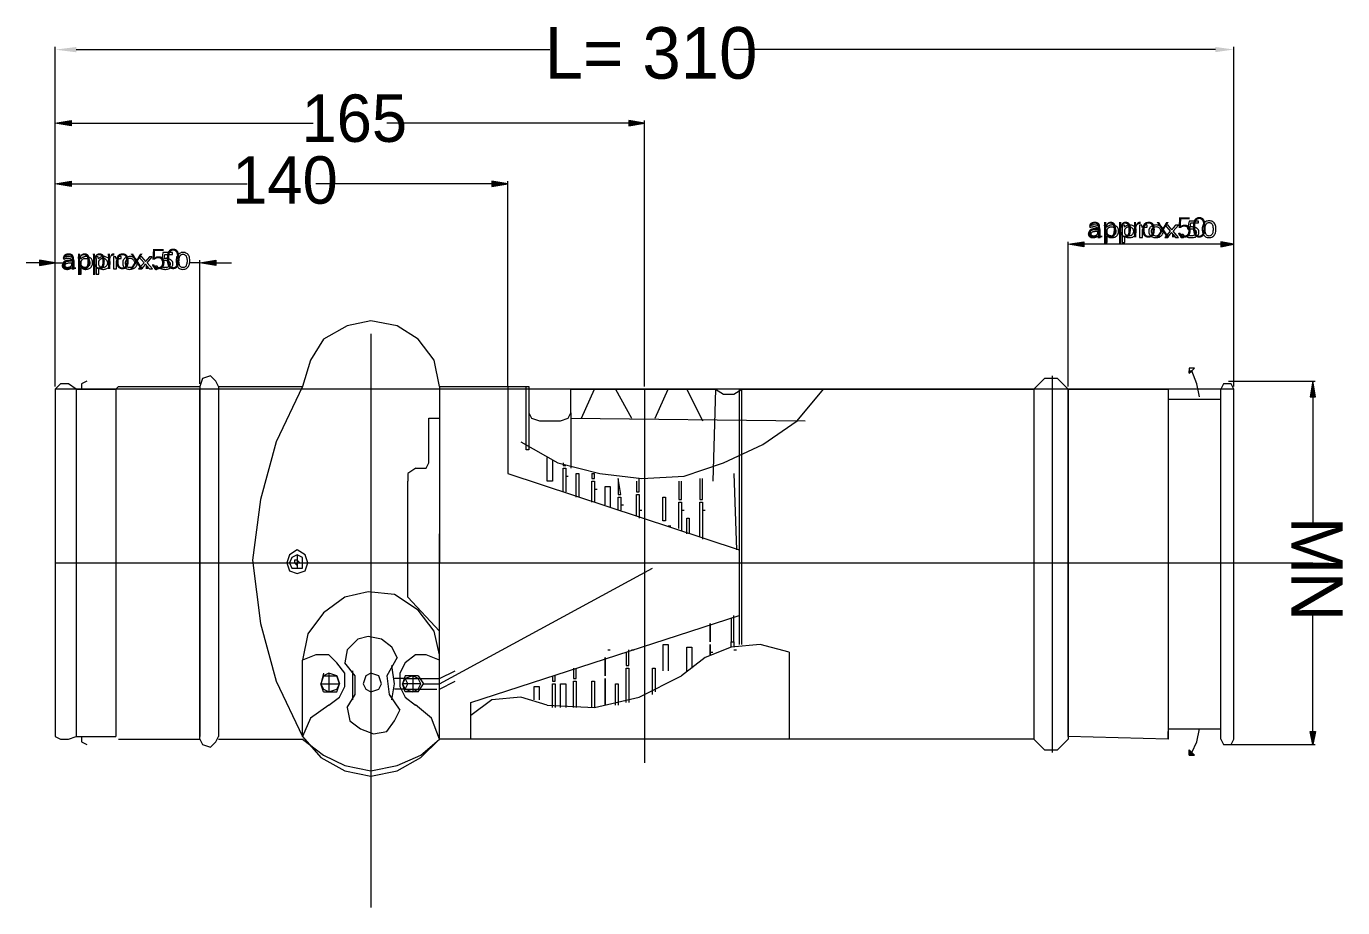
# Model space of a CAD drawing. Extents: x 0 to 243, y -13 to 181.
# Drawn here: x 25.2 to 129.9, y 110.6 to 180.7 of the extents above; entities that cross this region are included whole.
import ezdxf

# ---------------------------------------------------------------- set-up
doc = ezdxf.new("R2010")
doc.units = 0
for name, color, linetype in [('FILL', 8, 'Continuous'), ('GEOMETRY', 7, 'Continuous'), ('TEXT', 7, 'Continuous')]:
    doc.layers.add(name, color=color, linetype=linetype)

msp = doc.modelspace()

# ---------------------------------------------------------------- hatches: boundary and pattern name
at = {"layer": 'FILL'}
for points in [[(27.54, 178.8), (29.21, 178.59), (29.21, 179.01)], [(119.78, 178.6), (121.24, 178.81), (119.78, 179.01)], [(27.54, 172.95), (28.8, 172.74), (28.8, 173.16)], [(73.14, 172.74), (74.39, 172.95), (73.14, 173.16)], [(27.54, 168.14), (28.8, 167.93), (28.8, 168.35)], [(62.26, 167.93), (63.52, 168.14), (62.26, 168.35)], [(108.07, 163.33), (109.32, 163.12), (109.32, 163.54)], [(120.2, 163.12), (121.24, 163.33), (120.2, 163.54)], [(26.29, 161.65), (27.54, 161.86), (26.29, 162.07)], [(39.04, 161.86), (40.3, 161.65), (40.3, 162.07)], [(117.69, 153.29), (117.69, 153.08), (117.9, 153.29)], [(127.31, 151.2), (127.73, 151.2), (127.52, 152.45)], [(127.31, 124.63), (127.52, 123.59), (127.73, 124.63)], [(117.69, 122.96), (117.9, 122.96), (117.69, 123.17)], [(117.69, 122.75), (118.11, 122.75), (117.69, 122.96)], [(117.69, 122.96), (118.11, 122.75), (117.9, 122.96)]]:
    msp.add_hatch(color=7, dxfattribs=at).paths.add_polyline_path(points)

# ---------------------------------------------------------------- linework, layer by layer
at = {"layer": 'GEOMETRY', "lineweight": 13}
for points in [[(27.54, 152.03), (27.54, 179.01)], [(121.24, 152.03), (121.24, 179.01)], [(29.21, 178.8), (66.86, 178.8)], [(119.78, 178.8), (81.5, 178.8)], [(27.54, 152.24), (27.54, 173.16)], [(28.8, 172.95), (48.04, 172.95)], [(73.14, 172.95), (53.89, 172.95)], [(74.39, 152.03), (74.39, 173.16)], [(27.54, 152.03), (27.54, 168.35)], [(28.8, 168.14), (42.81, 168.14)], [(62.26, 168.14), (48.25, 168.14)], [(63.52, 152.03), (63.52, 168.35)], [(108.07, 152.03), (108.07, 163.54)], [(120.2, 163.33), (109.32, 163.33)], [(121.24, 152.45), (121.24, 163.54)], [(26.29, 161.86), (25.24, 161.86)], [(27.54, 152.03), (27.54, 162.07)], [(27.54, 161.86), (28.38, 161.86)], [(39.04, 161.86), (38.21, 161.86)], [(39.04, 152.24), (39.04, 162.07)], [(40.3, 161.86), (41.55, 161.86)], [(58.08, 152.03), (57.66, 154.12), (56.4, 155.8), (54.73, 156.84), (52.64, 157.26), (50.76, 156.84), (48.87, 155.8), (47.83, 154.12), (47.2, 152.03)], [(52.64, 156.22), (52.64, 110.62)], [(40.51, 152.03), (40.3, 152.45), (39.88, 152.87), (39.25, 152.66), (39.04, 152.03)], [(106.81, 152.87), (106.81, 122.96)], [(118.52, 151.2), (118.31, 152.24), (117.9, 153.29)], [(29.21, 151.82), (28.59, 152.24), (27.96, 152.24), (27.54, 151.82)], [(27.54, 151.82), (27.54, 124.21)], [(121.24, 151.82), (27.54, 151.82)], [(29.21, 151.82), (29.21, 124.21)], [(29.21, 151.82), (32.35, 151.82)], [(30.05, 152.45), (29.63, 152.24), (29.63, 151.82)], [(32.35, 151.82), (32.56, 152.03), (39.04, 152.03)], [(32.35, 151.82), (32.35, 124.21)], [(39.04, 152.03), (39.04, 124.21)], [(39.04, 124.01), (39.04, 151.82)], [(40.51, 152.03), (40.51, 124.21)], [(40.51, 152.03), (47.2, 152.03)], [(47.2, 152.03), (45.11, 147.64), (43.85, 143.04), (43.23, 138.23), (43.85, 133.21), (45.11, 128.61), (47.2, 124.21)], [(58.08, 152.03), (58.08, 138.02)], [(58.08, 152.03), (65.19, 152.03), (65.19, 149.94)], [(63.52, 152.03), (63.52, 145.13), (81.92, 139.06)], [(64.56, 147.64), (67.49, 145.97), (70.84, 145.13), (74.18, 144.71), (77.53, 144.92), (80.67, 145.97), (83.8, 147.43), (86.52, 149.31), (88.61, 151.82)], [(65.19, 149.94), (65.19, 147.01), (64.98, 147.01), (64.98, 152.03)], [(68.54, 149.94), (68.54, 151.82), (80.04, 151.82), (79.83, 144.5)], [(69.37, 149.52), (70.42, 151.82)], [(72.09, 151.82), (73.35, 149.52)], [(72.72, 151.82), (74.18, 151.82)], [(74.39, 151.82), (74.39, 122.12)], [(75.23, 149.52), (76.27, 151.82)], [(77.74, 151.82), (78.99, 149.31)], [(80.04, 151.82), (80.67, 151.41), (81.5, 151.41), (82.13, 151.82), (88.61, 151.82)], [(81.92, 151.82), (81.92, 131.54)], [(82.13, 131.54), (82.13, 151.82)], [(88.61, 151.82), (105.35, 151.82), (105.35, 124.01), (85.89, 124.01)], [(108.07, 151.82), (107.23, 152.66), (106.18, 152.66), (105.35, 151.82)], [(108.07, 124.21), (108.07, 151.82), (108.07, 124.01)], [(108.07, 151.82), (116.01, 151.82), (116.01, 124.01), (108.07, 124.21)], [(121.24, 151.82), (121.03, 152.24), (120.41, 152.24), (120.2, 151.82)], [(120.2, 124.01), (120.2, 151.82)], [(120.82, 152.45), (127.72, 152.45)], [(121.24, 124.01), (121.24, 151.82)], [(120.2, 150.99), (116.01, 150.99)], [(127.52, 151.2), (127.52, 140.95)], [(65.19, 149.94), (65.4, 149.52), (66.03, 149.31)], [(67.7, 149.31), (68.33, 149.52), (68.54, 149.94), (68.54, 145.55)], [(56.2, 145.55), (57.03, 145.55), (57.24, 145.97), (57.24, 149.52), (58.08, 149.52)], [(66.03, 149.31), (67.7, 149.31)], [(68.54, 149.52), (87.15, 149.31)], [(56.2, 145.55), (55.57, 145.13), (55.57, 144.5)], [(67.07, 146.18), (67.07, 144.5), (66.65, 144.5), (66.65, 146.39)], [(67.91, 145.97), (67.91, 145.76), (68.12, 145.76)], [(67.91, 145.55), (68.12, 145.55), (68.12, 143.67)], [(67.91, 143.67), (67.91, 145.55)], [(58.08, 132.58), (55.57, 135.3), (55.57, 144.5)], [(68.12, 144.92), (68.33, 144.92)], [(68.95, 145.13), (69.16, 145.13), (69.16, 143.25)], [(68.95, 143.25), (68.95, 145.13)], [(70.21, 145.13), (70.21, 144.71), (70.42, 144.71), (70.42, 145.13)], [(70.21, 145.13), (70.42, 145.13)], [(70.21, 144.5), (70.42, 144.5), (70.42, 142.83)], [(70.21, 142.83), (70.21, 144.5)], [(73.76, 144.5), (73.76, 143.67), (73.97, 143.67), (73.97, 144.71)], [(77.11, 144.5), (77.11, 143.04), (77.32, 143.04), (77.32, 144.5)], [(78.78, 144.71), (78.78, 143.04), (78.99, 143.04), (78.99, 144.71)], [(81.5, 145.13), (81.71, 139.06)], [(70.42, 143.88), (70.63, 143.88)], [(71.25, 144.09), (71.67, 144.09), (71.67, 142.41)], [(71.25, 142.62), (71.25, 144.09)], [(73.76, 143.46), (73.97, 143.46), (73.97, 141.57)], [(73.76, 141.78), (73.76, 143.46)], [(72.3, 143.25), (72.51, 143.25), (72.51, 142.2)], [(72.3, 142.2), (72.3, 143.25)], [(72.51, 142.62), (72.72, 142.62)], [(77.11, 142.83), (77.32, 142.83), (77.32, 140.53)], [(77.11, 140.74), (77.11, 142.83)], [(78.78, 142.83), (78.99, 142.83), (78.99, 139.9)], [(78.78, 140.11), (78.78, 142.83)], [(73.97, 142.2), (74.18, 142.2)], [(77.32, 142.2), (77.53, 142.2)], [(77.74, 141.57), (77.95, 141.57), (77.95, 140.32)], [(77.74, 140.32), (77.74, 141.57)], [(78.99, 142.2), (79.2, 142.2)], [(85.89, 124.01), (58.08, 124.01), (58.08, 140.32)], [(76.27, 140.95), (76.48, 140.95)], [(46.78, 138.65), (46.78, 137.6)], [(27.54, 138.02), (127.52, 138.02)], [(56.82, 128.4), (58.08, 128.4), (75.02, 137.6)], [(58.08, 130.7), (57.66, 132.58), (56.4, 134.25), (54.52, 135.51), (52.43, 135.72), (50.55, 135.3), (48.87, 134.05), (47.62, 132.37), (47.2, 130.28)], [(127.52, 124.63), (127.52, 134.25)], [(60.59, 124.01), (60.59, 126.93), (81.92, 133.84)], [(81.29, 133.63), (81.29, 131.75), (81.5, 131.75), (81.5, 133.84)], [(54.73, 130.49), (54.31, 131.33), (53.48, 131.95), (52.43, 132.16), (51.59, 131.95), (50.76, 131.12), (50.55, 130.07)], [(71.46, 131.12), (71.67, 131.12)], [(72.93, 130.91), (72.93, 129.86), (73.14, 129.86), (73.14, 131.12)], [(73.35, 131.12), (73.56, 131.12)], [(75.86, 131.54), (76.27, 131.54), (76.27, 129.44)], [(75.86, 129.44), (75.86, 131.54)], [(85.89, 130.91), (83.59, 131.54), (81.29, 131.33), (79.2, 130.49), (77.32, 129.03)], [(77.74, 131.33), (78.16, 131.33), (78.16, 129.65)], [(77.74, 129.44), (77.74, 131.33)], [(79.62, 130.91), (79.83, 130.91)], [(81.29, 131.75), (81.5, 131.75), (81.5, 131.33)], [(81.29, 131.33), (81.29, 131.75)], [(81.5, 131.12), (81.71, 131.12)], [(85.89, 130.91), (85.89, 124.01)], [(49.29, 126.72), (50.13, 127.35), (50.55, 128.19), (50.55, 129.24), (49.92, 130.07), (49.29, 130.7), (48.25, 130.7), (47.2, 130.28)], [(47.2, 124.21), (47.2, 130.28)], [(50.76, 126.52), (51.38, 127.56), (51.38, 129.03), (50.55, 130.07)], [(54.73, 130.49), (53.89, 129.03), (54.1, 127.56), (54.94, 126.31)], [(54.31, 127.14), (54.52, 128.4), (54.31, 129.86)], [(58.08, 130.28), (57.03, 130.7), (56.19, 130.7), (55.36, 130.07), (54.94, 129.24), (54.94, 128.19), (55.36, 127.35), (56.19, 126.72)], [(58.08, 124.01), (58.08, 130.28)], [(48.87, 129.24), (48.66, 128.4)], [(48.87, 129.03), (49.92, 129.03), (50.13, 128.4)], [(49.29, 129.24), (49.29, 127.77)], [(51.17, 129.44), (51.17, 127.14)], [(55.36, 127.98), (55.57, 128.4), (55.36, 128.82), (54.52, 128.82)], [(56.4, 129.03), (55.36, 129.03), (55.15, 128.4)], [(55.36, 128.82), (58.08, 128.82), (59.33, 129.44)], [(55.98, 129.03), (55.98, 127.77)], [(56.4, 129.03), (56.82, 128.4)], [(66.65, 126.72), (70.42, 126.52), (73.97, 127.35), (77.32, 129.03)], [(67.07, 129.03), (67.07, 128.61), (67.28, 128.61), (67.28, 129.03)], [(68.74, 129.65), (68.74, 128.82), (68.95, 128.82), (68.95, 129.65)], [(72.93, 129.65), (73.14, 129.65), (73.14, 126.93)], [(72.93, 126.93), (72.93, 129.65)], [(75.02, 129.65), (75.23, 129.65), (75.23, 127.77)], [(75.02, 127.56), (75.02, 129.65)], [(48.66, 128.4), (50.13, 128.4)], [(48.87, 127.77), (48.66, 128.4)], [(48.87, 127.77), (49.92, 127.77), (50.13, 128.4)], [(55.36, 127.98), (54.52, 127.98)], [(56.61, 128.4), (55.15, 128.4)], [(56.4, 127.77), (55.36, 127.77), (55.15, 128.4)], [(55.36, 127.98), (57.87, 127.98)], [(56.4, 127.77), (56.82, 128.4)], [(58.08, 127.98), (59.33, 128.61)], [(65.61, 128.19), (66.02, 128.19), (66.02, 127.14)], [(65.61, 127.14), (65.61, 128.19)], [(67.07, 128.4), (67.28, 128.4), (67.28, 126.52)], [(67.07, 126.52), (67.07, 128.4)], [(67.7, 128.4), (68.12, 128.4), (68.12, 126.52)], [(67.7, 126.52), (67.7, 128.4)], [(68.74, 128.61), (68.95, 128.61), (68.95, 126.52)], [(68.74, 126.52), (68.74, 128.61)], [(70.21, 128.61), (70.42, 128.61), (70.42, 126.52)], [(70.21, 126.52), (70.21, 128.61)], [(72.09, 128.4), (72.3, 128.4), (72.3, 126.72)], [(72.09, 126.72), (72.09, 128.4)], [(49.29, 126.72), (47.83, 125.68), (47.2, 124.21)], [(58.08, 124.01), (57.45, 125.68), (56.19, 126.73)], [(66.65, 126.72), (64.56, 127.35), (62.26, 127.14), (60.59, 125.89)], [(50.76, 126.52), (50.97, 125.47), (51.8, 124.84), (52.85, 124.42), (53.89, 124.63), (54.52, 125.47), (54.94, 126.31)], [(116.01, 124.84), (120.2, 124.84)], [(116.01, 124.01), (116.01, 124.63)], [(117.9, 122.96), (118.31, 123.8), (118.52, 124.84)], [(27.54, 124.21), (27.96, 124.01), (28.59, 124.01), (29.21, 124.21), (32.35, 124.21)], [(29.63, 124.21), (29.63, 123.8), (30.05, 123.59)], [(32.56, 124.01), (39.04, 124.01), (39.25, 123.59), (39.88, 123.38), (40.3, 123.8), (40.51, 124.21)], [(40.51, 124.01), (47.2, 124.01)], [(47.2, 124.21), (48.66, 122.54), (50.55, 121.5), (52.64, 121.08), (54.73, 121.5), (56.61, 122.54), (58.08, 124.01)], [(47.2, 124.01), (48.87, 122.75), (50.55, 121.92), (52.64, 121.5), (54.73, 121.92), (56.61, 122.75), (58.08, 124.01)], [(105.35, 124.01), (106.18, 123.17), (107.23, 123.17), (108.07, 124.01)], [(120.2, 124.01), (120.41, 123.59), (121.03, 123.59), (121.24, 124.01)], [(120.82, 123.59), (127.72, 123.59)]]:
    msp.add_lwpolyline(points, dxfattribs=at)
for points in [[(28.8, 173.16), (28.8, 172.74), (27.54, 172.95), (28.8, 173.16)], [(73.14, 173.16), (73.14, 172.74), (74.39, 172.95), (73.14, 173.16)], [(28.8, 168.35), (28.8, 167.93), (27.54, 168.14), (28.8, 168.35)], [(62.26, 168.35), (62.26, 167.93), (63.52, 168.14), (62.26, 168.35)], [(109.32, 163.54), (109.32, 163.12), (108.07, 163.33), (109.32, 163.54)], [(120.2, 163.54), (120.2, 163.12), (121.24, 163.33), (120.2, 163.54)], [(26.29, 162.07), (26.29, 161.65), (27.54, 161.86), (26.29, 162.07)], [(40.3, 162.07), (40.3, 161.65), (39.04, 161.86), (40.3, 162.07)], [(117.9, 153.29), (118.11, 153.5), (117.69, 153.5), (117.69, 153.08), (117.9, 153.29)], [(117.69, 153.29), (117.9, 153.29), (117.69, 153.08), (117.69, 153.29)], [(127.31, 151.2), (127.73, 151.2), (127.52, 152.45), (127.31, 151.2)], [(72.3, 144.71), (72.3, 143.46), (72.51, 143.46), (72.3, 144.71)], [(75.85, 143.25), (76.06, 143.25), (76.06, 141.37), (75.85, 141.37), (75.85, 143.25)], [(47.62, 138.02), (47.41, 138.65), (46.78, 139.06), (46.16, 138.65), (45.95, 138.02), (46.16, 137.39), (46.78, 137.18), (47.41, 137.39), (47.62, 138.02)], [(47.2, 138.02), (47.2, 138.44), (46.78, 138.65), (46.36, 138.44), (46.16, 138.02), (46.36, 137.6), (47.2, 137.6), (47.2, 138.02)], [(46.99, 138.02), (46.78, 138.23), (46.57, 138.23), (46.57, 138.02), (46.78, 137.81), (46.78, 138.02), (46.99, 138.02)], [(79.62, 133.21), (79.62, 131.75), (79.62, 133.21)], [(79.62, 131.54), (79.62, 130.7), (79.62, 131.54)], [(71.25, 130.49), (71.25, 129.03), (71.25, 130.49)], [(50.13, 128.4), (49.92, 129.03), (49.29, 129.24), (48.87, 129.03), (48.66, 128.4), (48.87, 127.98), (49.29, 127.77), (49.92, 127.98), (50.13, 128.4)], [(53.48, 128.4), (53.27, 129.03), (52.64, 129.24), (52.22, 129.03), (52.01, 128.4), (52.22, 127.98), (52.64, 127.77), (53.27, 127.98), (53.48, 128.4)], [(56.61, 128.4), (56.4, 128.82), (55.98, 129.03), (55.36, 128.82), (55.15, 128.4), (55.36, 127.98), (55.98, 127.77), (56.4, 127.98), (56.61, 128.4)], [(71.25, 128.82), (71.25, 126.72), (71.25, 128.82)], [(127.31, 124.63), (127.73, 124.63), (127.52, 123.59), (127.31, 124.63)], [(117.69, 123.17), (117.69, 122.96), (117.9, 122.96), (117.69, 123.17)], [(117.9, 122.96), (118.11, 122.75), (117.69, 122.75), (117.69, 123.17), (117.9, 122.96)], [(117.69, 122.96), (117.69, 122.75), (118.11, 122.75), (117.69, 122.96)], [(117.69, 122.96), (117.9, 122.96), (118.11, 122.75), (117.69, 122.96)]]:
    msp.add_lwpolyline(points, close=True, dxfattribs=at)
at = {"layer": 'GEOMETRY', "lineweight": 5}
for points in [[(110.61, 164.47), (110.6, 164.52), (110.6, 164.57), (110.59, 164.62), (110.57, 164.66), (110.55, 164.7), (110.52, 164.74), (110.48, 164.78), (110.43, 164.81), (110.38, 164.83), (110.31, 164.85), (110.24, 164.86), (110.15, 164.87), (110.11, 164.87), (110.08, 164.87), (110.04, 164.86), (110, 164.86), (109.97, 164.85), (109.93, 164.84), (109.9, 164.84), (109.87, 164.83), (109.84, 164.82), (109.81, 164.81), (109.78, 164.8), (109.76, 164.78), (109.81, 164.67), (109.83, 164.68), (109.85, 164.69), (109.87, 164.7), (109.9, 164.71), (109.92, 164.71), (109.95, 164.72), (109.98, 164.73), (110.01, 164.73), (110.03, 164.73), (110.06, 164.74), (110.09, 164.74), (110.12, 164.74), (110.18, 164.74), (110.22, 164.73), (110.26, 164.72), (110.3, 164.7), (110.32, 164.68), (110.35, 164.66), (110.36, 164.63), (110.37, 164.61), (110.38, 164.58), (110.39, 164.56), (110.39, 164.54), (110.39, 164.51), (110.39, 164.49), (110.28, 164.49), (110.18, 164.48), (110.08, 164.47), (110, 164.45), (109.92, 164.43), (109.86, 164.4), (109.8, 164.37), (109.76, 164.33), (109.72, 164.29), (109.69, 164.24), (109.68, 164.19), (109.67, 164.13), (109.68, 164.1), (109.68, 164.06), (109.7, 164.03), (109.71, 164), (109.74, 163.97), (109.76, 163.94), (109.8, 163.92), (109.84, 163.9), (109.88, 163.88), (109.93, 163.87), (109.98, 163.86), (110.04, 163.86), (110.08, 163.86), (110.12, 163.86), (110.16, 163.87), (110.19, 163.88), (110.23, 163.89), (110.26, 163.9), (110.29, 163.91), (110.32, 163.93), (110.34, 163.95), (110.36, 163.96), (110.38, 163.98), (110.4, 164), (110.41, 164), (110.43, 163.88), (110.62, 163.88), (110.62, 163.89), (110.62, 163.91), (110.62, 163.93), (110.61, 163.95), (110.61, 163.97), (110.61, 163.99), (110.61, 164.01), (110.61, 164.03), (110.61, 164.05), (110.61, 164.07), (110.61, 164.09), (110.61, 164.11)], [(110.39, 164.2), (110.39, 164.2), (110.39, 164.19), (110.39, 164.19), (110.39, 164.19), (110.39, 164.18), (110.39, 164.18), (110.39, 164.17), (110.39, 164.17), (110.39, 164.16), (110.39, 164.16), (110.39, 164.15), (110.38, 164.15), (110.37, 164.13), (110.36, 164.11), (110.35, 164.09), (110.33, 164.07), (110.31, 164.05), (110.28, 164.04), (110.26, 164.02), (110.23, 164.01), (110.2, 164), (110.17, 163.99), (110.13, 163.99), (110.09, 163.99), (110.06, 163.99), (110.04, 163.99), (110.01, 164), (109.99, 164), (109.97, 164.01), (109.95, 164.03), (109.93, 164.04), (109.92, 164.06), (109.91, 164.08), (109.9, 164.1), (109.89, 164.13), (109.89, 164.15), (109.9, 164.2), (109.91, 164.24), (109.94, 164.27), (109.97, 164.3), (110.01, 164.32), (110.05, 164.34), (110.1, 164.35), (110.16, 164.36), (110.22, 164.37), (110.27, 164.37), (110.33, 164.37), (110.39, 164.37)], [(110.95, 163.48), (111.17, 163.48), (111.17, 164.01), (111.17, 164.01), (111.19, 163.98), (111.22, 163.96), (111.24, 163.94), (111.27, 163.93), (111.29, 163.91), (111.32, 163.9), (111.36, 163.88), (111.39, 163.87), (111.43, 163.87), (111.46, 163.86), (111.5, 163.86), (111.54, 163.86), (111.61, 163.86), (111.68, 163.87), (111.74, 163.89), (111.8, 163.91), (111.86, 163.95), (111.92, 163.99), (111.96, 164.03), (112, 164.09), (112.04, 164.15), (112.06, 164.22), (112.08, 164.29), (112.08, 164.38), (112.08, 164.45), (112.06, 164.51), (112.04, 164.58), (112.01, 164.63), (111.98, 164.69), (111.94, 164.73), (111.89, 164.77), (111.84, 164.81), (111.78, 164.83), (111.71, 164.85), (111.65, 164.86), (111.57, 164.87), (111.53, 164.87), (111.48, 164.86), (111.44, 164.86), (111.4, 164.85), (111.36, 164.83), (111.33, 164.82), (111.29, 164.8), (111.26, 164.78), (111.23, 164.76), (111.2, 164.74), (111.18, 164.71), (111.15, 164.68), (111.15, 164.68), (111.14, 164.85), (110.94, 164.85), (110.94, 164.82), (110.95, 164.8), (110.95, 164.78), (110.95, 164.75), (110.95, 164.73), (110.95, 164.7), (110.95, 164.67), (110.95, 164.65), (110.95, 164.62), (110.95, 164.59), (110.95, 164.56), (110.95, 164.53)], [(111.17, 164.44), (111.17, 164.45), (111.17, 164.45), (111.17, 164.46), (111.17, 164.46), (111.17, 164.47), (111.17, 164.48), (111.18, 164.48), (111.18, 164.49), (111.18, 164.49), (111.18, 164.5), (111.18, 164.51), (111.18, 164.51), (111.19, 164.54), (111.21, 164.57), (111.23, 164.6), (111.25, 164.63), (111.28, 164.65), (111.31, 164.67), (111.34, 164.69), (111.37, 164.7), (111.4, 164.71), (111.44, 164.72), (111.48, 164.73), (111.51, 164.73), (111.57, 164.72), (111.62, 164.71), (111.66, 164.7), (111.7, 164.68), (111.74, 164.65), (111.77, 164.62), (111.8, 164.59), (111.82, 164.55), (111.84, 164.51), (111.85, 164.46), (111.86, 164.42), (111.86, 164.37), (111.86, 164.31), (111.85, 164.26), (111.84, 164.22), (111.82, 164.17), (111.8, 164.13), (111.77, 164.1), (111.73, 164.07), (111.7, 164.04), (111.65, 164.02), (111.61, 164.01), (111.56, 164), (111.5, 163.99), (111.46, 164), (111.43, 164), (111.39, 164.01), (111.36, 164.02), (111.33, 164.04), (111.3, 164.05), (111.27, 164.07), (111.25, 164.09), (111.22, 164.12), (111.21, 164.14), (111.19, 164.17), (111.18, 164.2), (111.18, 164.21), (111.18, 164.21), (111.17, 164.22), (111.17, 164.22), (111.17, 164.23), (111.17, 164.24), (111.17, 164.24), (111.17, 164.25), (111.17, 164.25), (111.17, 164.26), (111.17, 164.27), (111.17, 164.27)], [(112.35, 163.48), (112.57, 163.48), (112.57, 164.01), (112.58, 164.01), (112.59, 163.98), (112.62, 163.96), (112.64, 163.94), (112.67, 163.93), (112.69, 163.91), (112.73, 163.9), (112.76, 163.88), (112.79, 163.87), (112.83, 163.87), (112.86, 163.86), (112.9, 163.86), (112.94, 163.86), (113.01, 163.86), (113.08, 163.87), (113.14, 163.89), (113.21, 163.91), (113.26, 163.95), (113.32, 163.99), (113.36, 164.03), (113.4, 164.09), (113.44, 164.15), (113.46, 164.22), (113.48, 164.29), (113.48, 164.38), (113.48, 164.45), (113.47, 164.51), (113.44, 164.58), (113.42, 164.63), (113.38, 164.69), (113.34, 164.73), (113.29, 164.77), (113.24, 164.81), (113.18, 164.83), (113.11, 164.85), (113.05, 164.86), (112.98, 164.87), (112.93, 164.87), (112.88, 164.86), (112.84, 164.86), (112.8, 164.85), (112.76, 164.83), (112.73, 164.82), (112.69, 164.8), (112.66, 164.78), (112.63, 164.76), (112.6, 164.74), (112.58, 164.71), (112.55, 164.68), (112.55, 164.68), (112.54, 164.85), (112.34, 164.85), (112.35, 164.82), (112.35, 164.8), (112.35, 164.78), (112.35, 164.75), (112.35, 164.73), (112.35, 164.7), (112.35, 164.67), (112.35, 164.65), (112.35, 164.62), (112.35, 164.59), (112.35, 164.56), (112.35, 164.53)], [(112.57, 164.44), (112.57, 164.45), (112.57, 164.45), (112.57, 164.46), (112.57, 164.46), (112.57, 164.47), (112.57, 164.48), (112.58, 164.48), (112.58, 164.49), (112.58, 164.49), (112.58, 164.5), (112.58, 164.51), (112.58, 164.51), (112.6, 164.54), (112.61, 164.57), (112.63, 164.6), (112.65, 164.63), (112.68, 164.65), (112.71, 164.67), (112.74, 164.69), (112.77, 164.7), (112.8, 164.71), (112.84, 164.72), (112.88, 164.73), (112.91, 164.73), (112.97, 164.72), (113.02, 164.71), (113.06, 164.7), (113.11, 164.68), (113.14, 164.65), (113.17, 164.62), (113.2, 164.59), (113.22, 164.55), (113.24, 164.51), (113.25, 164.46), (113.26, 164.42), (113.26, 164.37), (113.26, 164.31), (113.25, 164.26), (113.24, 164.22), (113.22, 164.17), (113.2, 164.13), (113.17, 164.1), (113.14, 164.07), (113.1, 164.04), (113.06, 164.02), (113.01, 164.01), (112.96, 164), (112.9, 163.99), (112.86, 164), (112.83, 164), (112.79, 164.01), (112.76, 164.02), (112.73, 164.04), (112.7, 164.05), (112.67, 164.07), (112.65, 164.09), (112.62, 164.12), (112.61, 164.14), (112.59, 164.17), (112.58, 164.2), (112.58, 164.21), (112.58, 164.21), (112.58, 164.22), (112.57, 164.22), (112.57, 164.23), (112.57, 164.24), (112.57, 164.24), (112.57, 164.25), (112.57, 164.25), (112.57, 164.26), (112.57, 164.27), (112.57, 164.27)], [(113.75, 163.88), (113.97, 163.88), (113.97, 164.39), (113.97, 164.4), (113.97, 164.41), (113.97, 164.42), (113.97, 164.42), (113.97, 164.43), (113.97, 164.44), (113.97, 164.44), (113.97, 164.45), (113.97, 164.46), (113.97, 164.47), (113.97, 164.47), (113.98, 164.48), (113.98, 164.51), (114, 164.54), (114.01, 164.57), (114.03, 164.59), (114.05, 164.62), (114.07, 164.64), (114.1, 164.66), (114.13, 164.67), (114.16, 164.69), (114.19, 164.69), (114.23, 164.7), (114.27, 164.7), (114.27, 164.7), (114.28, 164.7), (114.29, 164.7), (114.29, 164.7), (114.3, 164.7), (114.31, 164.7), (114.31, 164.7), (114.32, 164.7), (114.32, 164.7), (114.33, 164.7), (114.34, 164.7), (114.34, 164.7), (114.34, 164.86), (114.34, 164.86), (114.33, 164.86), (114.33, 164.86), (114.32, 164.87), (114.32, 164.87), (114.31, 164.87), (114.31, 164.87), (114.3, 164.87), (114.3, 164.87), (114.29, 164.87), (114.29, 164.87), (114.28, 164.87), (114.25, 164.87), (114.21, 164.86), (114.18, 164.85), (114.14, 164.84), (114.11, 164.83), (114.08, 164.81), (114.05, 164.79), (114.03, 164.77), (114.01, 164.74), (113.98, 164.72), (113.97, 164.69), (113.95, 164.66), (113.94, 164.66), (113.93, 164.85), (113.74, 164.85), (113.75, 164.82), (113.75, 164.8), (113.75, 164.78), (113.75, 164.75), (113.75, 164.73), (113.75, 164.7), (113.75, 164.68), (113.75, 164.65), (113.75, 164.63), (113.75, 164.6), (113.75, 164.57), (113.75, 164.54)], [(115.04, 163.86), (115.12, 163.86), (115.19, 163.87), (115.26, 163.89), (115.32, 163.91), (115.39, 163.94), (115.45, 163.98), (115.5, 164.02), (115.54, 164.08), (115.58, 164.14), (115.61, 164.21), (115.63, 164.29), (115.63, 164.37), (115.63, 164.44), (115.62, 164.51), (115.59, 164.57), (115.56, 164.63), (115.52, 164.68), (115.48, 164.73), (115.42, 164.77), (115.36, 164.81), (115.29, 164.83), (115.22, 164.85), (115.14, 164.86), (115.06, 164.87), (114.98, 164.86), (114.9, 164.85), (114.83, 164.83), (114.76, 164.81), (114.7, 164.77), (114.64, 164.73), (114.59, 164.69), (114.55, 164.63), (114.52, 164.57), (114.49, 164.5), (114.48, 164.43), (114.47, 164.35), (114.48, 164.28), (114.49, 164.21), (114.52, 164.15), (114.55, 164.09), (114.59, 164.04), (114.64, 163.99), (114.69, 163.95), (114.75, 163.92), (114.82, 163.89), (114.89, 163.87), (114.96, 163.86), (115.04, 163.86)], [(115.05, 163.99), (115, 163.99), (114.95, 164), (114.9, 164.02), (114.86, 164.04), (114.82, 164.06), (114.79, 164.09), (114.76, 164.13), (114.74, 164.17), (114.72, 164.21), (114.7, 164.26), (114.69, 164.31), (114.69, 164.36), (114.69, 164.41), (114.7, 164.45), (114.71, 164.5), (114.73, 164.54), (114.75, 164.58), (114.78, 164.62), (114.81, 164.65), (114.85, 164.68), (114.89, 164.7), (114.94, 164.72), (114.99, 164.73), (115.05, 164.74), (115.12, 164.73), (115.17, 164.72), (115.22, 164.7), (115.26, 164.68), (115.3, 164.65), (115.33, 164.61), (115.35, 164.58), (115.38, 164.54), (115.39, 164.49), (115.4, 164.45), (115.41, 164.41), (115.41, 164.37), (115.41, 164.31), (115.4, 164.26), (115.38, 164.21), (115.36, 164.17), (115.34, 164.13), (115.31, 164.09), (115.27, 164.06), (115.23, 164.04), (115.19, 164.02), (115.15, 164), (115.1, 163.99), (115.05, 163.99)], [(115.77, 164.85), (116.17, 164.37), (115.75, 163.88), (115.99, 163.88), (116.16, 164.1), (116.17, 164.11), (116.18, 164.12), (116.19, 164.14), (116.2, 164.15), (116.21, 164.17), (116.22, 164.18), (116.23, 164.19), (116.24, 164.21), (116.25, 164.22), (116.26, 164.24), (116.27, 164.25), (116.28, 164.26), (116.29, 164.26), (116.3, 164.25), (116.31, 164.24), (116.32, 164.22), (116.33, 164.21), (116.34, 164.19), (116.35, 164.18), (116.36, 164.17), (116.37, 164.15), (116.38, 164.14), (116.39, 164.12), (116.4, 164.11), (116.42, 164.1), (116.59, 163.88), (116.84, 163.88), (116.42, 164.38), (116.83, 164.85), (116.59, 164.85), (116.43, 164.64), (116.42, 164.63), (116.41, 164.61), (116.4, 164.6), (116.39, 164.59), (116.38, 164.58), (116.37, 164.56), (116.36, 164.55), (116.35, 164.54), (116.34, 164.52), (116.33, 164.51), (116.32, 164.5), (116.31, 164.48), (116.3, 164.48), (116.29, 164.5), (116.28, 164.51), (116.27, 164.52), (116.26, 164.53), (116.25, 164.55), (116.24, 164.56), (116.23, 164.57), (116.22, 164.59), (116.21, 164.6), (116.2, 164.61), (116.19, 164.63), (116.18, 164.64), (116.01, 164.85)], [(118.44, 165.18), (117.68, 165.18), (117.57, 164.56), (117.59, 164.56), (117.6, 164.56), (117.62, 164.56), (117.64, 164.57), (117.65, 164.57), (117.67, 164.57), (117.69, 164.57), (117.71, 164.57), (117.73, 164.57), (117.75, 164.57), (117.77, 164.57), (117.8, 164.57), (117.87, 164.57), (117.94, 164.56), (118, 164.55), (118.06, 164.54), (118.1, 164.52), (118.15, 164.49), (118.18, 164.46), (118.21, 164.43), (118.23, 164.4), (118.24, 164.36), (118.25, 164.32), (118.26, 164.28), (118.25, 164.24), (118.24, 164.2), (118.23, 164.16), (118.2, 164.13), (118.18, 164.1), (118.14, 164.07), (118.11, 164.05), (118.07, 164.03), (118.02, 164.02), (117.98, 164.01), (117.93, 164), (117.88, 164), (117.84, 164), (117.81, 164), (117.77, 164), (117.74, 164.01), (117.71, 164.02), (117.68, 164.02), (117.65, 164.03), (117.62, 164.04), (117.6, 164.05), (117.57, 164.05), (117.55, 164.06), (117.53, 164.07), (117.48, 163.94), (117.5, 163.93), (117.52, 163.92), (117.55, 163.91), (117.58, 163.9), (117.61, 163.89), (117.64, 163.88), (117.68, 163.87), (117.72, 163.87), (117.75, 163.86), (117.79, 163.86), (117.84, 163.86), (117.88, 163.86), (117.96, 163.86), (118.04, 163.87), (118.12, 163.89), (118.19, 163.91), (118.25, 163.95), (118.31, 163.98), (118.35, 164.02), (118.4, 164.07), (118.43, 164.12), (118.45, 164.18), (118.47, 164.24), (118.47, 164.3), (118.47, 164.34), (118.46, 164.38), (118.46, 164.42), (118.44, 164.45), (118.43, 164.48), (118.41, 164.51), (118.38, 164.54), (118.36, 164.56), (118.33, 164.59), (118.31, 164.61), (118.28, 164.62), (118.25, 164.64), (118.22, 164.65), (118.19, 164.66), (118.17, 164.67), (118.14, 164.68), (118.11, 164.68), (118.08, 164.69), (118.05, 164.7), (118.02, 164.7), (117.99, 164.7), (117.96, 164.71), (117.93, 164.71), (117.9, 164.71), (117.89, 164.71), (117.87, 164.71), (117.86, 164.71), (117.85, 164.71), (117.84, 164.71), (117.83, 164.71), (117.82, 164.7), (117.81, 164.7), (117.8, 164.7), (117.79, 164.7), (117.78, 164.7), (117.77, 164.7), (117.83, 165.03), (118.44, 165.03)], [(119.26, 163.86), (119.34, 163.86), (119.42, 163.88), (119.49, 163.9), (119.56, 163.94), (119.62, 163.98), (119.67, 164.03), (119.71, 164.1), (119.75, 164.17), (119.78, 164.25), (119.8, 164.34), (119.81, 164.44), (119.81, 164.54), (119.81, 164.64), (119.8, 164.74), (119.78, 164.82), (119.75, 164.9), (119.72, 164.97), (119.68, 165.03), (119.63, 165.08), (119.57, 165.12), (119.51, 165.16), (119.44, 165.18), (119.37, 165.2), (119.29, 165.2), (119.21, 165.2), (119.13, 165.18), (119.06, 165.16), (119, 165.12), (118.94, 165.08), (118.88, 165.03), (118.84, 164.96), (118.8, 164.89), (118.77, 164.81), (118.75, 164.73), (118.73, 164.63), (118.73, 164.52), (118.73, 164.42), (118.75, 164.33), (118.77, 164.24), (118.8, 164.16), (118.83, 164.09), (118.88, 164.03), (118.93, 163.98), (118.98, 163.93), (119.04, 163.9), (119.11, 163.88), (119.18, 163.86), (119.26, 163.86)], [(119.27, 163.99), (119.22, 164), (119.17, 164.01), (119.13, 164.03), (119.09, 164.06), (119.06, 164.09), (119.03, 164.14), (119, 164.19), (118.98, 164.24), (118.96, 164.31), (118.95, 164.38), (118.94, 164.45), (118.94, 164.53), (118.95, 164.61), (118.95, 164.69), (118.97, 164.75), (118.98, 164.82), (119.01, 164.87), (119.03, 164.92), (119.06, 164.96), (119.1, 165), (119.13, 165.03), (119.18, 165.05), (119.22, 165.06), (119.27, 165.06), (119.32, 165.06), (119.37, 165.05), (119.41, 165.03), (119.45, 165), (119.49, 164.96), (119.52, 164.92), (119.54, 164.87), (119.56, 164.81), (119.57, 164.75), (119.58, 164.68), (119.59, 164.61), (119.59, 164.53), (119.59, 164.45), (119.58, 164.38), (119.57, 164.31), (119.56, 164.25), (119.54, 164.19), (119.51, 164.14), (119.48, 164.1), (119.45, 164.06), (119.41, 164.03), (119.37, 164.01), (119.32, 164), (119.27, 163.99)], [(117.14, 163.86), (117.16, 163.86), (117.18, 163.86), (117.2, 163.87), (117.22, 163.87), (117.23, 163.88), (117.25, 163.89), (117.26, 163.9), (117.27, 163.92), (117.28, 163.93), (117.28, 163.95), (117.29, 163.96), (117.29, 163.98), (117.29, 164), (117.28, 164.02), (117.28, 164.03), (117.27, 164.05), (117.26, 164.06), (117.25, 164.07), (117.23, 164.08), (117.22, 164.09), (117.2, 164.1), (117.18, 164.1), (117.16, 164.11), (117.14, 164.11), (117.12, 164.11), (117.1, 164.1), (117.08, 164.1), (117.07, 164.09), (117.05, 164.08), (117.04, 164.07), (117.02, 164.06), (117.01, 164.05), (117.01, 164.03), (117, 164.02), (117, 164), (116.99, 163.98), (117, 163.96), (117, 163.95), (117, 163.93), (117.01, 163.92), (117.02, 163.9), (117.03, 163.89), (117.05, 163.88), (117.06, 163.87), (117.08, 163.87), (117.1, 163.86), (117.12, 163.86), (117.14, 163.86)], [(29.03, 161.96), (29.03, 162.01), (29.02, 162.06), (29.01, 162.1), (29, 162.15), (28.97, 162.19), (28.94, 162.23), (28.9, 162.27), (28.86, 162.3), (28.8, 162.32), (28.74, 162.34), (28.66, 162.35), (28.58, 162.36), (28.54, 162.35), (28.5, 162.35), (28.47, 162.35), (28.43, 162.34), (28.39, 162.34), (28.36, 162.33), (28.33, 162.32), (28.3, 162.32), (28.27, 162.31), (28.24, 162.29), (28.21, 162.28), (28.18, 162.27), (28.23, 162.15), (28.25, 162.16), (28.28, 162.17), (28.3, 162.18), (28.33, 162.19), (28.35, 162.2), (28.38, 162.21), (28.4, 162.21), (28.43, 162.22), (28.46, 162.22), (28.49, 162.22), (28.52, 162.23), (28.54, 162.23), (28.6, 162.22), (28.65, 162.22), (28.69, 162.2), (28.72, 162.19), (28.75, 162.17), (28.77, 162.14), (28.79, 162.12), (28.8, 162.1), (28.81, 162.07), (28.81, 162.05), (28.81, 162.02), (28.81, 162), (28.81, 161.98), (28.7, 161.98), (28.6, 161.97), (28.51, 161.96), (28.42, 161.94), (28.35, 161.92), (28.28, 161.89), (28.23, 161.86), (28.18, 161.82), (28.15, 161.78), (28.12, 161.73), (28.1, 161.68), (28.1, 161.62), (28.1, 161.59), (28.11, 161.55), (28.12, 161.52), (28.14, 161.49), (28.16, 161.46), (28.19, 161.43), (28.22, 161.41), (28.26, 161.38), (28.3, 161.37), (28.35, 161.35), (28.41, 161.35), (28.46, 161.34), (28.51, 161.34), (28.55, 161.35), (28.58, 161.35), (28.62, 161.36), (28.65, 161.37), (28.69, 161.39), (28.71, 161.4), (28.74, 161.42), (28.77, 161.43), (28.79, 161.45), (28.81, 161.47), (28.83, 161.49), (28.83, 161.49), (28.85, 161.37), (29.05, 161.37), (29.05, 161.38), (29.04, 161.4), (29.04, 161.42), (29.04, 161.44), (29.04, 161.46), (29.04, 161.48), (29.03, 161.5), (29.03, 161.52), (29.03, 161.54), (29.03, 161.56), (29.03, 161.58), (29.03, 161.6)], [(29.38, 160.97), (29.6, 160.97), (29.6, 161.49), (29.6, 161.49), (29.62, 161.47), (29.64, 161.45), (29.67, 161.43), (29.69, 161.41), (29.72, 161.4), (29.75, 161.38), (29.78, 161.37), (29.82, 161.36), (29.85, 161.35), (29.89, 161.35), (29.93, 161.34), (29.97, 161.34), (30.04, 161.35), (30.1, 161.36), (30.17, 161.38), (30.23, 161.4), (30.29, 161.43), (30.34, 161.47), (30.39, 161.52), (30.43, 161.57), (30.46, 161.64), (30.49, 161.7), (30.5, 161.78), (30.51, 161.86), (30.5, 161.94), (30.49, 162), (30.47, 162.06), (30.44, 162.12), (30.41, 162.17), (30.36, 162.22), (30.32, 162.26), (30.26, 162.29), (30.2, 162.32), (30.14, 162.34), (30.07, 162.35), (30, 162.36), (29.95, 162.35), (29.91, 162.35), (29.87, 162.34), (29.83, 162.33), (29.79, 162.32), (29.75, 162.31), (29.72, 162.29), (29.69, 162.27), (29.66, 162.25), (29.63, 162.22), (29.6, 162.2), (29.58, 162.17), (29.58, 162.17), (29.56, 162.33), (29.37, 162.33), (29.37, 162.31), (29.37, 162.29), (29.37, 162.26), (29.37, 162.24), (29.38, 162.21), (29.38, 162.19), (29.38, 162.16), (29.38, 162.13), (29.38, 162.11), (29.38, 162.08), (29.38, 162.05), (29.38, 162.02)], [(29.6, 161.93), (29.6, 161.93), (29.6, 161.94), (29.6, 161.94), (29.6, 161.95), (29.6, 161.96), (29.6, 161.96), (29.6, 161.97), (29.6, 161.97), (29.6, 161.98), (29.61, 161.99), (29.61, 161.99), (29.61, 162), (29.62, 162.03), (29.64, 162.06), (29.66, 162.09), (29.68, 162.11), (29.71, 162.14), (29.73, 162.16), (29.76, 162.17), (29.8, 162.19), (29.83, 162.2), (29.87, 162.21), (29.9, 162.21), (29.94, 162.21), (29.99, 162.21), (30.04, 162.2), (30.09, 162.19), (30.13, 162.16), (30.17, 162.14), (30.2, 162.11), (30.23, 162.07), (30.25, 162.03), (30.27, 161.99), (30.28, 161.95), (30.29, 161.9), (30.29, 161.86), (30.29, 161.8), (30.28, 161.75), (30.26, 161.7), (30.25, 161.66), (30.22, 161.62), (30.19, 161.59), (30.16, 161.55), (30.12, 161.53), (30.08, 161.51), (30.03, 161.49), (29.98, 161.49), (29.93, 161.48), (29.89, 161.48), (29.85, 161.49), (29.82, 161.5), (29.78, 161.51), (29.75, 161.52), (29.72, 161.54), (29.7, 161.56), (29.67, 161.58), (29.65, 161.6), (29.63, 161.63), (29.62, 161.66), (29.61, 161.69), (29.6, 161.69), (29.6, 161.7), (29.6, 161.7), (29.6, 161.71), (29.6, 161.72), (29.6, 161.72), (29.6, 161.73), (29.6, 161.74), (29.6, 161.74), (29.6, 161.75), (29.6, 161.75), (29.6, 161.76)], [(30.78, 160.97), (31, 160.97), (31, 161.49), (31, 161.49), (31.02, 161.47), (31.04, 161.45), (31.07, 161.43), (31.09, 161.41), (31.12, 161.4), (31.15, 161.38), (31.18, 161.37), (31.22, 161.36), (31.25, 161.35), (31.29, 161.35), (31.33, 161.34), (31.37, 161.34), (31.44, 161.35), (31.5, 161.36), (31.57, 161.38), (31.63, 161.4), (31.69, 161.43), (31.74, 161.47), (31.79, 161.52), (31.83, 161.57), (31.86, 161.64), (31.89, 161.7), (31.9, 161.78), (31.91, 161.86), (31.9, 161.94), (31.89, 162), (31.87, 162.06), (31.84, 162.12), (31.81, 162.17), (31.76, 162.22), (31.72, 162.26), (31.66, 162.29), (31.6, 162.32), (31.54, 162.34), (31.47, 162.35), (31.4, 162.36), (31.35, 162.35), (31.31, 162.35), (31.27, 162.34), (31.23, 162.33), (31.19, 162.32), (31.15, 162.31), (31.12, 162.29), (31.09, 162.27), (31.06, 162.25), (31.03, 162.22), (31, 162.2), (30.98, 162.17), (30.97, 162.17), (30.96, 162.33), (30.77, 162.33), (30.77, 162.31), (30.77, 162.29), (30.77, 162.26), (30.77, 162.24), (30.78, 162.21), (30.78, 162.19), (30.78, 162.16), (30.78, 162.13), (30.78, 162.11), (30.78, 162.08), (30.78, 162.05), (30.78, 162.02)], [(31, 161.93), (31, 161.93), (31, 161.94), (31, 161.94), (31, 161.95), (31, 161.96), (31, 161.96), (31, 161.97), (31, 161.97), (31, 161.98), (31.01, 161.99), (31.01, 161.99), (31.01, 162), (31.02, 162.03), (31.04, 162.06), (31.06, 162.09), (31.08, 162.11), (31.11, 162.14), (31.13, 162.16), (31.16, 162.17), (31.2, 162.19), (31.23, 162.2), (31.27, 162.21), (31.3, 162.21), (31.34, 162.21), (31.39, 162.21), (31.44, 162.2), (31.49, 162.19), (31.53, 162.16), (31.57, 162.14), (31.6, 162.11), (31.63, 162.07), (31.65, 162.03), (31.67, 161.99), (31.68, 161.95), (31.69, 161.9), (31.69, 161.86), (31.69, 161.8), (31.68, 161.75), (31.66, 161.7), (31.65, 161.66), (31.62, 161.62), (31.59, 161.59), (31.56, 161.55), (31.52, 161.53), (31.48, 161.51), (31.43, 161.49), (31.38, 161.49), (31.33, 161.48), (31.29, 161.48), (31.25, 161.49), (31.22, 161.5), (31.18, 161.51), (31.15, 161.52), (31.12, 161.54), (31.1, 161.56), (31.07, 161.58), (31.05, 161.6), (31.03, 161.63), (31.02, 161.66), (31.01, 161.69), (31, 161.69), (31, 161.7), (31, 161.7), (31, 161.71), (31, 161.72), (31, 161.72), (31, 161.73), (31, 161.74), (31, 161.74), (31, 161.75), (31, 161.75), (31, 161.76)], [(32.18, 161.37), (32.4, 161.37), (32.4, 161.88), (32.4, 161.89), (32.4, 161.9), (32.4, 161.9), (32.4, 161.91), (32.4, 161.92), (32.4, 161.92), (32.4, 161.93), (32.4, 161.94), (32.4, 161.95), (32.4, 161.95), (32.4, 161.96), (32.4, 161.97), (32.41, 162), (32.42, 162.03), (32.44, 162.06), (32.46, 162.08), (32.48, 162.11), (32.5, 162.13), (32.53, 162.14), (32.56, 162.16), (32.59, 162.17), (32.62, 162.18), (32.66, 162.19), (32.69, 162.19), (32.7, 162.19), (32.71, 162.19), (32.71, 162.19), (32.72, 162.19), (32.73, 162.19), (32.73, 162.19), (32.74, 162.19), (32.74, 162.19), (32.75, 162.19), (32.76, 162.19), (32.76, 162.19), (32.77, 162.19), (32.77, 162.35), (32.76, 162.35), (32.76, 162.35), (32.75, 162.35), (32.75, 162.35), (32.74, 162.35), (32.74, 162.35), (32.74, 162.35), (32.73, 162.35), (32.73, 162.36), (32.72, 162.36), (32.72, 162.36), (32.71, 162.36), (32.67, 162.35), (32.64, 162.35), (32.6, 162.34), (32.57, 162.33), (32.54, 162.32), (32.51, 162.3), (32.48, 162.28), (32.46, 162.26), (32.43, 162.23), (32.41, 162.2), (32.39, 162.17), (32.38, 162.14), (32.37, 162.14), (32.36, 162.33), (32.17, 162.33), (32.17, 162.31), (32.17, 162.29), (32.18, 162.26), (32.18, 162.24), (32.18, 162.22), (32.18, 162.19), (32.18, 162.17), (32.18, 162.14), (32.18, 162.11), (32.18, 162.09), (32.18, 162.06), (32.18, 162.03)], [(33.47, 161.34), (33.54, 161.35), (33.61, 161.36), (33.68, 161.37), (33.75, 161.4), (33.81, 161.43), (33.87, 161.47), (33.92, 161.51), (33.97, 161.57), (34.01, 161.63), (34.04, 161.7), (34.05, 161.77), (34.06, 161.86), (34.06, 161.93), (34.04, 162), (34.02, 162.06), (33.99, 162.12), (33.95, 162.17), (33.9, 162.22), (33.85, 162.26), (33.79, 162.29), (33.72, 162.32), (33.65, 162.34), (33.57, 162.35), (33.49, 162.36), (33.41, 162.35), (33.33, 162.34), (33.26, 162.32), (33.19, 162.29), (33.13, 162.26), (33.07, 162.22), (33.02, 162.17), (32.98, 162.12), (32.94, 162.06), (32.92, 161.99), (32.9, 161.92), (32.9, 161.84), (32.9, 161.77), (32.92, 161.7), (32.94, 161.63), (32.97, 161.58), (33.02, 161.52), (33.06, 161.48), (33.12, 161.44), (33.18, 161.4), (33.24, 161.38), (33.31, 161.36), (33.39, 161.35), (33.47, 161.34)], [(33.47, 161.48), (33.42, 161.48), (33.37, 161.49), (33.33, 161.5), (33.29, 161.53), (33.25, 161.55), (33.22, 161.58), (33.19, 161.62), (33.16, 161.66), (33.14, 161.7), (33.13, 161.75), (33.12, 161.8), (33.12, 161.85), (33.12, 161.89), (33.13, 161.94), (33.14, 161.98), (33.15, 162.03), (33.18, 162.07), (33.2, 162.1), (33.24, 162.14), (33.27, 162.17), (33.32, 162.19), (33.37, 162.21), (33.42, 162.22), (33.48, 162.22), (33.54, 162.22), (33.6, 162.21), (33.64, 162.19), (33.69, 162.16), (33.72, 162.13), (33.75, 162.1), (33.78, 162.06), (33.8, 162.02), (33.82, 161.98), (33.83, 161.94), (33.83, 161.9), (33.84, 161.85), (33.83, 161.8), (33.82, 161.75), (33.81, 161.7), (33.79, 161.66), (33.76, 161.62), (33.73, 161.58), (33.7, 161.55), (33.66, 161.52), (33.62, 161.5), (33.57, 161.49), (33.53, 161.48), (33.48, 161.48)], [(34.19, 162.33), (34.6, 161.86), (34.17, 161.37), (34.41, 161.37), (34.58, 161.58), (34.6, 161.6), (34.61, 161.61), (34.62, 161.63), (34.63, 161.64), (34.64, 161.65), (34.65, 161.67), (34.66, 161.68), (34.67, 161.7), (34.68, 161.71), (34.69, 161.72), (34.7, 161.74), (34.71, 161.75), (34.71, 161.75), (34.72, 161.74), (34.73, 161.72), (34.75, 161.71), (34.76, 161.69), (34.77, 161.68), (34.78, 161.67), (34.79, 161.65), (34.8, 161.64), (34.81, 161.63), (34.82, 161.61), (34.83, 161.6), (34.84, 161.58), (35.02, 161.37), (35.26, 161.37), (34.85, 161.87), (35.25, 162.33), (35.02, 162.33), (34.85, 162.13), (34.84, 162.11), (34.83, 162.1), (34.82, 162.09), (34.81, 162.08), (34.8, 162.06), (34.79, 162.05), (34.78, 162.04), (34.77, 162.02), (34.76, 162.01), (34.75, 162), (34.74, 161.98), (34.73, 161.97), (34.72, 161.97), (34.71, 161.98), (34.7, 162), (34.69, 162.01), (34.69, 162.02), (34.68, 162.03), (34.67, 162.05), (34.66, 162.06), (34.65, 162.07), (34.64, 162.09), (34.63, 162.1), (34.61, 162.11), (34.6, 162.13), (34.43, 162.33)], [(36.87, 162.67), (36.1, 162.67), (36, 162.05), (36.01, 162.05), (36.03, 162.05), (36.05, 162.05), (36.06, 162.05), (36.08, 162.05), (36.1, 162.06), (36.12, 162.06), (36.14, 162.06), (36.16, 162.06), (36.18, 162.06), (36.2, 162.06), (36.22, 162.06), (36.3, 162.06), (36.37, 162.05), (36.43, 162.04), (36.48, 162.02), (36.53, 162), (36.57, 161.98), (36.6, 161.95), (36.63, 161.92), (36.65, 161.89), (36.67, 161.85), (36.68, 161.81), (36.68, 161.77), (36.68, 161.73), (36.67, 161.69), (36.65, 161.65), (36.63, 161.62), (36.6, 161.59), (36.57, 161.56), (36.53, 161.54), (36.49, 161.52), (36.45, 161.5), (36.4, 161.49), (36.35, 161.49), (36.3, 161.49), (36.27, 161.49), (36.23, 161.49), (36.2, 161.49), (36.16, 161.5), (36.13, 161.5), (36.1, 161.51), (36.07, 161.52), (36.04, 161.52), (36.02, 161.53), (36, 161.54), (35.98, 161.55), (35.96, 161.56), (35.9, 161.42), (35.93, 161.41), (35.95, 161.4), (35.98, 161.39), (36, 161.38), (36.04, 161.38), (36.07, 161.37), (36.1, 161.36), (36.14, 161.36), (36.18, 161.35), (36.22, 161.35), (36.26, 161.34), (36.3, 161.34), (36.39, 161.35), (36.47, 161.36), (36.54, 161.38), (36.61, 161.4), (36.67, 161.43), (36.73, 161.47), (36.78, 161.51), (36.82, 161.56), (36.85, 161.61), (36.88, 161.67), (36.89, 161.73), (36.9, 161.79), (36.9, 161.83), (36.89, 161.87), (36.88, 161.9), (36.87, 161.94), (36.85, 161.97), (36.83, 162), (36.81, 162.03), (36.79, 162.05), (36.76, 162.07), (36.73, 162.09), (36.7, 162.11), (36.67, 162.13), (36.64, 162.14), (36.62, 162.15), (36.59, 162.16), (36.56, 162.16), (36.54, 162.17), (36.51, 162.18), (36.48, 162.18), (36.45, 162.19), (36.42, 162.19), (36.39, 162.19), (36.36, 162.19), (36.33, 162.2), (36.31, 162.2), (36.3, 162.19), (36.29, 162.19), (36.27, 162.19), (36.26, 162.19), (36.25, 162.19), (36.24, 162.19), (36.23, 162.19), (36.22, 162.19), (36.21, 162.19), (36.2, 162.19), (36.19, 162.19), (36.26, 162.52), (36.87, 162.52)], [(37.69, 161.34), (37.77, 161.35), (37.85, 161.36), (37.92, 161.39), (37.98, 161.42), (38.04, 161.47), (38.09, 161.52), (38.14, 161.58), (38.17, 161.65), (38.2, 161.74), (38.22, 161.83), (38.23, 161.92), (38.24, 162.03), (38.24, 162.13), (38.22, 162.22), (38.2, 162.31), (38.18, 162.38), (38.14, 162.45), (38.1, 162.51), (38.05, 162.57), (38, 162.61), (37.93, 162.64), (37.87, 162.67), (37.79, 162.68), (37.71, 162.69), (37.63, 162.68), (37.56, 162.67), (37.49, 162.64), (37.42, 162.61), (37.36, 162.57), (37.31, 162.51), (37.26, 162.45), (37.22, 162.38), (37.19, 162.3), (37.17, 162.21), (37.16, 162.12), (37.15, 162.01), (37.16, 161.91), (37.17, 161.81), (37.19, 161.73), (37.22, 161.65), (37.26, 161.58), (37.3, 161.52), (37.35, 161.46), (37.41, 161.42), (37.47, 161.39), (37.54, 161.36), (37.61, 161.35), (37.68, 161.34)], [(37.69, 161.48), (37.64, 161.48), (37.6, 161.5), (37.56, 161.52), (37.52, 161.55), (37.48, 161.58), (37.45, 161.62), (37.43, 161.67), (37.41, 161.73), (37.39, 161.79), (37.38, 161.86), (37.37, 161.94), (37.37, 162.02), (37.37, 162.1), (37.38, 162.17), (37.39, 162.24), (37.41, 162.3), (37.43, 162.36), (37.46, 162.41), (37.49, 162.45), (37.52, 162.49), (37.56, 162.51), (37.6, 162.53), (37.65, 162.55), (37.69, 162.55), (37.75, 162.55), (37.8, 162.53), (37.84, 162.51), (37.88, 162.48), (37.91, 162.45), (37.94, 162.41), (37.96, 162.36), (37.98, 162.3), (38, 162.24), (38.01, 162.17), (38.02, 162.1), (38.02, 162.02), (38.02, 161.94), (38.01, 161.87), (38, 161.8), (37.98, 161.73), (37.96, 161.68), (37.94, 161.63), (37.91, 161.58), (37.87, 161.55), (37.84, 161.52), (37.79, 161.5), (37.75, 161.48), (37.69, 161.48)], [(28.82, 161.69), (28.82, 161.69), (28.82, 161.68), (28.82, 161.68), (28.82, 161.67), (28.82, 161.67), (28.82, 161.66), (28.82, 161.66), (28.82, 161.65), (28.81, 161.65), (28.81, 161.64), (28.81, 161.64), (28.81, 161.64), (28.8, 161.61), (28.79, 161.6), (28.77, 161.58), (28.75, 161.56), (28.73, 161.54), (28.71, 161.52), (28.68, 161.51), (28.66, 161.5), (28.62, 161.49), (28.59, 161.48), (28.56, 161.48), (28.52, 161.47), (28.49, 161.48), (28.46, 161.48), (28.44, 161.48), (28.42, 161.49), (28.4, 161.5), (28.38, 161.51), (28.36, 161.53), (28.34, 161.55), (28.33, 161.57), (28.32, 161.59), (28.32, 161.61), (28.32, 161.64), (28.32, 161.69), (28.34, 161.72), (28.36, 161.76), (28.39, 161.78), (28.43, 161.8), (28.48, 161.82), (28.53, 161.84), (28.58, 161.85), (28.64, 161.85), (28.7, 161.86), (28.76, 161.86), (28.82, 161.86)], [(35.57, 161.34), (35.59, 161.34), (35.61, 161.35), (35.63, 161.35), (35.64, 161.36), (35.66, 161.37), (35.67, 161.38), (35.68, 161.39), (35.69, 161.4), (35.7, 161.42), (35.71, 161.44), (35.71, 161.45), (35.71, 161.47), (35.71, 161.49), (35.71, 161.5), (35.7, 161.52), (35.69, 161.53), (35.68, 161.55), (35.67, 161.56), (35.66, 161.57), (35.64, 161.58), (35.63, 161.59), (35.61, 161.59), (35.59, 161.59), (35.57, 161.6), (35.55, 161.59), (35.53, 161.59), (35.51, 161.59), (35.49, 161.58), (35.48, 161.57), (35.46, 161.56), (35.45, 161.55), (35.44, 161.53), (35.43, 161.52), (35.43, 161.5), (35.42, 161.49), (35.42, 161.47), (35.42, 161.45), (35.42, 161.44), (35.43, 161.42), (35.44, 161.4), (35.45, 161.39), (35.46, 161.38), (35.47, 161.37), (35.49, 161.36), (35.51, 161.35), (35.52, 161.35), (35.54, 161.34), (35.56, 161.34)]]:
    msp.add_lwpolyline(points, close=True, dxfattribs=at)

# ---------------------------------------------------------------- texts
at = {"layer": 'TEXT'}
for s, height, p in [('L= 310', 4.098, (66.45, 176.49)), ('165', 3.766, (47.11, 171.47)), ('140', 3.766, (41.6, 166.56)), ('approx.50', 1.597, (109.59, 163.88)), ('approx.50', 1.597, (28.01, 161.37))]:
    msp.add_text(s, height=height, dxfattribs=at).set_placement(p)
for s, p in [('M', (125.8, 141.68)), ('N', (125.8, 137.33))]:
    msp.add_text(s, height=4.1, rotation=270, dxfattribs=at).set_placement(p)

doc.saveas('drawing.dxf')
